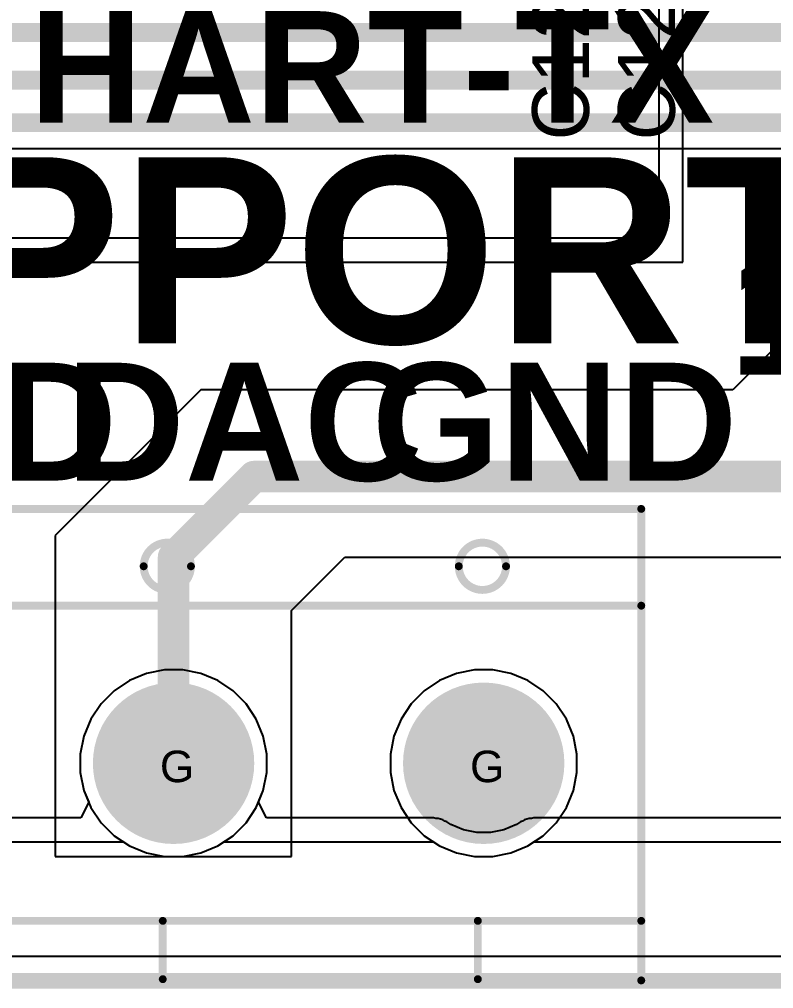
# Model space of a CAD drawing. Header units: inches. Extents: x -11 to 5379, y 0 to 5429.
# Drawn here: x 310.57 to 322.73, y -0.13 to 15.5 of the extents above; entities that cross this region are included whole.
import ezdxf

# ---------------------------------------------------------------- set-up
doc = ezdxf.new("R2010")
doc.units = ezdxf.units.IN
for name, color, linetype in [('Board Outline', 216, 'Continuous'), ('Bottom Layer', 5, 'Continuous'), ('Bottom Solder', 6, 'Continuous'), ('Drill Drawing', 1, 'Continuous'), ('GND', 16, 'Continuous'), ('Multi-Layer', 9, 'Continuous'), ('Pad Holes', 156, 'Continuous'), ('PWR', 76, 'Continuous'), ('Top Layer', 1, 'Continuous'), ('Top Overlay', 2, 'Continuous'), ('Top Solder', 216, 'Continuous')]:
    doc.layers.add(name, color=color, linetype=linetype)
doc.styles.add('Arial', font='', dxfattribs={"height": 0.2})
doc.styles.add('Arial_Bold', font='', dxfattribs={"height": 0.2})
doc.styles.get('Arial').set_extended_font_data('Arial')
doc.styles.get('Arial_Bold').set_extended_font_data('Arial', bold=True)

# ---------------------------------------------------------------- blocks, each defined once
blk = doc.blocks.new('JL301_50012U01_118')
at = {"layer": 'Bottom Layer'}
h = blk.add_hatch(color=5, dxfattribs=at)
edge = h.paths.add_edge_path()
edge.add_arc((22.5800158, 0), 1.25000004, 0, 360)
h = blk.add_hatch(color=5, dxfattribs=at)
edge = h.paths.add_edge_path()
edge.add_arc((27.5800058, 0), 1.25000004, 0, 360)
at = {"layer": 'Bottom Solder'}
h = blk.add_hatch(color=6, dxfattribs=at)
edge = h.paths.add_edge_path()
edge.add_arc((22.5800158, 0), 1.30080004, 0, 360)
h = blk.add_hatch(color=6, dxfattribs=at)
edge = h.paths.add_edge_path()
edge.add_arc((27.5800058, 0), 1.30080004, 0, 360)
at = {"layer": 'GND'}
h = blk.add_hatch(color=16, dxfattribs=at)
edge = h.paths.add_edge_path()
edge.add_arc((22.5800158, 0), 1.25000004, 0, 360)
h = blk.add_hatch(color=16, dxfattribs=at)
edge = h.paths.add_edge_path()
edge.add_arc((27.5800058, 0), 1.25000004, 0, 360)
at = {"layer": 'Multi-Layer'}
h = blk.add_hatch(color=9, dxfattribs=at)
edge = h.paths.add_edge_path()
edge.add_arc((22.5800158, 0), 1.25000004, 0, 360)
h = blk.add_hatch(color=9, dxfattribs=at)
edge = h.paths.add_edge_path()
edge.add_arc((27.5800058, 0), 1.25000004, 0, 360)
at = {"layer": 'Pad Holes'}
h = blk.add_hatch(color=7, dxfattribs=at)
edge = h.paths.add_edge_path()
edge.add_arc((22.5799396, 0), 0.6499986999999999, 0, 360)
h = blk.add_hatch(color=7, dxfattribs=at)
edge = h.paths.add_edge_path()
edge.add_arc((27.5799042, 0), 0.6499986999999999, 0, 360)
at = {"layer": 'PWR'}
h = blk.add_hatch(color=76, dxfattribs=at)
edge = h.paths.add_edge_path()
edge.add_arc((22.5800158, 0), 1.25000004, 0, 360)
h = blk.add_hatch(color=76, dxfattribs=at)
edge = h.paths.add_edge_path()
edge.add_arc((27.5800058, 0), 1.25000004, 0, 360)
at = {"layer": 'Top Layer'}
h = blk.add_hatch(color=1, dxfattribs=at)
edge = h.paths.add_edge_path()
edge.add_arc((22.5800158, 0), 1.25000004, 0, 360)
h = blk.add_hatch(color=1, dxfattribs=at)
edge = h.paths.add_edge_path()
edge.add_arc((27.5800058, 0), 1.25000004, 0, 360)
at = {"layer": 'Top Solder'}
h = blk.add_hatch(color=216, dxfattribs=at)
edge = h.paths.add_edge_path()
edge.add_arc((22.5800158, 0), 1.30080004, 0, 360)
h = blk.add_hatch(color=216, dxfattribs=at)
edge = h.paths.add_edge_path()
edge.add_arc((27.5800058, 0), 1.30080004, 0, 360)
at = {"layer": 'Top Overlay'}
for points in [[(-30.1199042, 4.0999664, 0.127, 0.127, 0), (30.1201074, 4.0999664, 0.127, 0.127, 0)], [(30.1201074, -3.499993, 0.127, 0.127, 0), (30.1201074, 4.0999664, 0.127, 0.127, 0)], [(-30.1199042, 2.54, 0.127, 0.127, 0), (30.1201074, 2.54, 0.127, 0.127, 0)], [(-30.1199042, -2.54, 0.127, 0.127, 0), (30.1201074, -2.54, 0.127, 0.127, 0)], [(22.40567528, -3.4798, 0.127, 0.127, 0), (22.40567528, -2.54, 0.127, 0.127, 0)], [(27.48567528, -3.4798, 0.127, 0.127, 0), (27.48567528, -2.54, 0.127, 0.127, 0)], [(-30.1199042, -3.499993, 0.127, 0.127, 0), (30.1201074, -3.499993, 0.127, 0.127, 0)]]:
    blk.add_lwpolyline(points, format="xyseb", dxfattribs=at)
for points in [[(30.0883574, 4.0999664, 0.0635, 0.0635, 1), (30.1518574, 4.0999664, 0.0635, 0.0635, 1)], [(30.0883574, 4.0999664, 0.0635, 0.0635, 1), (30.1518574, 4.0999664, 0.0635, 0.0635, 1)], [(22.8601778, 3.175, 0.127, 0.127, 1), (22.0981778, 3.175, 0.127, 0.127, 1)], [(27.9401778, 3.175, 0.127, 0.127, 1), (27.1781778, 3.175, 0.127, 0.127, 1)], [(22.0664278, 3.175, 0.0635, 0.0635, 1), (22.1299278, 3.175, 0.0635, 0.0635, 1)], [(22.8284278, 3.175, 0.0635, 0.0635, 1), (22.8919278, 3.175, 0.0635, 0.0635, 1)], [(27.1464278, 3.175, 0.0635, 0.0635, 1), (27.2099278, 3.175, 0.0635, 0.0635, 1)], [(27.9084278, 3.175, 0.0635, 0.0635, 1), (27.9719278, 3.175, 0.0635, 0.0635, 1)], [(30.0883574, 2.54, 0.0635, 0.0635, 1), (30.1518574, 2.54, 0.0635, 0.0635, 1)], [(22.37392528, -2.54, 0.0635, 0.0635, 1), (22.43742528, -2.54, 0.0635, 0.0635, 1)], [(27.45392528, -2.54, 0.0635, 0.0635, 1), (27.51742528, -2.54, 0.0635, 0.0635, 1)], [(30.0883574, -2.54, 0.0635, 0.0635, 1), (30.1518574, -2.54, 0.0635, 0.0635, 1)], [(22.37392528, -3.4798, 0.0635, 0.0635, 1), (22.43742528, -3.4798, 0.0635, 0.0635, 1)], [(27.45392528, -3.4798, 0.0635, 0.0635, 1), (27.51742528, -3.4798, 0.0635, 0.0635, 1)], [(30.0883574, -3.499993, 0.0635, 0.0635, 1), (30.1518574, -3.499993, 0.0635, 0.0635, 1)], [(30.0883574, -3.499993, 0.0635, 0.0635, 1), (30.1518574, -3.499993, 0.0635, 0.0635, 1)]]:
    blk.add_lwpolyline(points, format="xyseb", close=True, dxfattribs=at)

msp = doc.modelspace()

# ---------------------------------------------------------------- linework, layer by layer
at = {"layer": 'Board Outline'}
msp.add_lwpolyline([(1.27e-05, 1.27e-05, 0.254, 0.254, 0), (344.00001304, 1.27e-05, 0.254, 0.254, 0)], format="xyseb", dxfattribs=at)
at = {"layer": 'Bottom Layer'}
for p, q in [((230.75502744, 13.41594218), (330.24572762, 13.41594218)), ((312.90810418, 5.00921274), (312.61753326, 4.95141504)), ((313.2043647, 5.00921274), (312.90810418, 5.00921274)), ((313.49493562, 4.95141504), (313.2043647, 5.00921274)), ((312.61753326, 4.95141504), (312.34382286, 4.8380396)), ((313.76864602, 4.8380396), (313.49493562, 4.95141504)), ((312.34382286, 4.8380396), (312.09749112, 4.67344506)), ((314.01497776, 4.67344506), (313.76864602, 4.8380396)), ((312.09749112, 4.67344506), (311.88800208, 4.463956019999999)), ((314.2244668, 4.463956019999999), (314.01497776, 4.67344506)), ((311.88800208, 4.463956019999999), (311.72340754, 4.21762428)), ((314.38906134, 4.21762428), (314.2244668, 4.463956019999999)), ((311.72340754, 4.21762428), (311.6100321, 3.94391388)), ((314.50243678, 3.94391388), (314.38906134, 4.21762428)), ((311.6100321, 3.94391388), (311.5522344, 3.65334296)), ((314.56023448, 3.65334296), (314.50243678, 3.94391388)), ((311.5522344, 3.65334296), (311.5522344, 3.35708244)), ((314.56023448, 3.35708244), (314.56023448, 3.65334296)), ((311.5522344, 3.35708244), (311.6100321, 3.06651152)), ((314.50243678, 3.06651152), (314.56023448, 3.35708244)), ((311.6100321, 3.06651152), (311.72340754, 2.79280112)), ((314.38906134, 2.79280112), (314.50243678, 3.06651152)), ((311.72340754, 2.79280112), (311.88800208, 2.54646938)), ((314.2244668, 2.54646938), (314.38906134, 2.79280112)), ((311.88800208, 2.54646938), (312.09749112, 2.33698034)), ((314.01497776, 2.33698034), (314.2244668, 2.54646938)), ((312.09749112, 2.33698034), (312.34382286, 2.1723858)), ((313.76864602, 2.1723858), (314.01497776, 2.33698034)), ((312.34382286, 2.1723858), (312.61753326, 2.05901036)), ((312.61753326, 2.05901036), (312.90810418, 2.00121266)), ((313.2043647, 2.00121266), (313.49493562, 2.05901036)), ((313.49493562, 2.05901036), (313.76864602, 2.1723858)), ((312.90810418, 2.00121266), (313.2043647, 2.00121266)), ((334.32919672, 0.38846506), (220.28220866, 0.38846506))]:
    msp.add_line(p, q, dxfattribs=at)
for points in [[(231.81007232, 15.2825577, 0.3048, 0.3048, 0), (329.26974024, 15.2825577, 0.3048, 0.3048, 0)], [(231.32512282, 14.51561994, 0.3048, 0.3048, 0), (329.73050894, 14.51561994, 0.3048, 0.3048, 0)], [(230.75502744, 13.83030508, 0.3048, 0.3048, 0), (330.24572762, 13.83030508, 0.3048, 0.3048, 0)]]:
    msp.add_lwpolyline(points, format="xyseb", dxfattribs=at)
at = {"layer": 'GND'}
for p, q in [((312.90810418, 5.00921274), (312.61753326, 4.95141504)), ((313.2043647, 5.00921274), (312.90810418, 5.00921274)), ((313.49493562, 4.95141504), (313.2043647, 5.00921274)), ((312.61753326, 4.95141504), (312.34382286, 4.8380396)), ((313.76864602, 4.8380396), (313.49493562, 4.95141504)), ((312.34382286, 4.8380396), (312.09749112, 4.67344506)), ((314.01497776, 4.67344506), (313.76864602, 4.8380396)), ((312.09749112, 4.67344506), (311.88800208, 4.463956019999999)), ((314.2244668, 4.463956019999999), (314.01497776, 4.67344506)), ((311.88800208, 4.463956019999999), (311.72340754, 4.21762428)), ((314.38906134, 4.21762428), (314.2244668, 4.463956019999999)), ((311.72340754, 4.21762428), (311.6100321, 3.94391388)), ((314.50243678, 3.94391388), (314.38906134, 4.21762428)), ((311.6100321, 3.94391388), (311.5522344, 3.65334296)), ((314.56023448, 3.65334296), (314.50243678, 3.94391388)), ((311.5522344, 3.65334296), (311.5522344, 3.35708244)), ((314.56023448, 3.35708244), (314.56023448, 3.65334296)), ((311.5522344, 3.35708244), (311.6100321, 3.06651152)), ((314.50243678, 3.06651152), (314.56023448, 3.35708244)), ((311.6100321, 3.06651152), (311.6877560999999, 2.8788741)), ((314.42471278, 2.8788741), (314.50243678, 3.06651152)), ((311.6877560999999, 2.8788741), (311.55946832, 2.62487156)), ((314.55300056, 2.62487156), (314.42471278, 2.8788741)), ((311.55946832, 2.62487156), (308.8644699, 2.62487156)), ((317.24799898, 2.62487156), (314.55300056, 2.62487156)), ((317.28552748, 2.6174065), (317.24799898, 2.62487156)), ((317.32378496, 2.6174065), (317.28552748, 2.6174065)), ((317.3591316, 2.60276594), (317.32378496, 2.6174065)), ((317.39665756, 2.59530088), (317.3591316, 2.60276594)), ((317.42847106, 2.57404362), (317.39665756, 2.59530088)), ((317.4638177, 2.55940306), (317.42847106, 2.57404362)), ((317.52781554, 2.51664216), (317.4638177, 2.55940306)), ((317.73084028, 2.4325453), (317.52781554, 2.51664216)), ((318.5846308, 2.51663962), (318.38161114, 2.4325453)), ((318.64863118, 2.55940306), (318.5846308, 2.51663962)), ((318.68397782, 2.57404362), (318.64863118, 2.55940306)), ((318.71579132, 2.59530088), (318.68397782, 2.57404362)), ((318.75331728, 2.60276594), (318.71579132, 2.59530088)), ((318.78866392, 2.6174065), (318.75331728, 2.60276594)), ((318.8269214, 2.6174065), (318.78866392, 2.6174065)), ((318.8644499, 2.62487156), (318.8269214, 2.6174065)), ((333.34213494, 2.62487156), (318.8644499, 2.62487156)), ((317.9463516599999, 2.38967772), (317.73084028, 2.4325453)), ((318.16609722, 2.38967772), (317.9463516599999, 2.38967772)), ((318.38161114, 2.4325453), (318.16609722, 2.38967772)), ((308.8644699, 2.2364065), (312.24800898, 2.2364065)), ((312.24800898, 2.2364065), (312.34382286, 2.1723858)), ((313.76864602, 2.1723858), (313.8644599, 2.2364065)), ((313.8644599, 2.2364065), (317.24799898, 2.2364065)), ((317.24799898, 2.2364065), (317.34381286, 2.1723858)), ((318.76863602, 2.1723858), (318.8644499, 2.2364065)), ((318.8644499, 2.2364065), (333.7306, 2.2364065)), ((312.34382286, 2.1723858), (312.61753326, 2.05901036)), ((312.61753326, 2.05901036), (312.90810418, 2.00121266)), ((313.2043647, 2.00121266), (313.49493562, 2.05901036)), ((313.49493562, 2.05901036), (313.76864602, 2.1723858)), ((317.34381286, 2.1723858), (317.61752326, 2.05901036)), ((317.61752326, 2.05901036), (317.90809418, 2.00121266)), ((318.2043547, 2.00121266), (318.49492562, 2.05901036)), ((318.49492562, 2.05901036), (318.76863602, 2.1723858)), ((312.90810418, 2.00121266), (313.2043647, 2.00121266)), ((317.90809418, 2.00121266), (318.2043547, 2.00121266)), ((343.61156068, 0.38846506), (0.38846506, 0.38846506))]:
    msp.add_line(p, q, dxfattribs=at)
at = {"layer": 'PWR'}
for p, q in [((320.88016088, 18.83393744), (320.88016088, 11.97086506)), ((321.26862594, 11.5824), (321.26862594, 18.83393744)), ((320.88016088, 11.97086506), (253.34706506, 11.97086506)), ((252.9586, 11.5824), (321.26862594, 11.5824)), ((312.90810418, 5.00921274), (312.61753326, 4.95141504)), ((313.2043647, 5.00921274), (312.90810418, 5.00921274)), ((313.49493562, 4.95141504), (313.2043647, 5.00921274)), ((317.90809418, 5.00921274), (317.61752326, 4.95141504)), ((318.2043547, 5.00921274), (317.90809418, 5.00921274)), ((318.49492562, 4.95141504), (318.2043547, 5.00921274)), ((312.61753326, 4.95141504), (312.34382286, 4.8380396)), ((313.76864602, 4.8380396), (313.49493562, 4.95141504)), ((317.61752326, 4.95141504), (317.34381286, 4.8380396)), ((318.76863602, 4.8380396), (318.49492562, 4.95141504)), ((312.34382286, 4.8380396), (312.09749112, 4.67344506)), ((314.01497776, 4.67344506), (313.76864602, 4.8380396)), ((317.34381286, 4.8380396), (317.09748112, 4.67344506)), ((319.01496776, 4.67344506), (318.76863602, 4.8380396)), ((312.09749112, 4.67344506), (311.88800208, 4.463956019999999)), ((314.2244668, 4.463956019999999), (314.01497776, 4.67344506)), ((317.09748112, 4.67344506), (316.8879920799999, 4.463956019999999)), ((319.2244568, 4.463956019999999), (319.01496776, 4.67344506)), ((311.88800208, 4.463956019999999), (311.72340754, 4.21762428)), ((314.38906134, 4.21762428), (314.2244668, 4.463956019999999)), ((316.8879920799999, 4.463956019999999), (316.72339754, 4.21762428)), ((319.38905134, 4.21762428), (319.2244568, 4.463956019999999)), ((311.72340754, 4.21762428), (311.6100321, 3.94391388)), ((314.50243678, 3.94391388), (314.38906134, 4.21762428)), ((316.72339754, 4.21762428), (316.6100221, 3.94391388)), ((319.50242678, 3.94391388), (319.38905134, 4.21762428)), ((311.6100321, 3.94391388), (311.5522344, 3.65334296)), ((314.56023448, 3.65334296), (314.50243678, 3.94391388)), ((316.6100221, 3.94391388), (316.5522244, 3.65334296)), ((319.56022448, 3.65334296), (319.50242678, 3.94391388)), ((311.5522344, 3.65334296), (311.5522344, 3.35708244)), ((314.56023448, 3.35708244), (314.56023448, 3.65334296)), ((316.5522244, 3.65334296), (316.5522244, 3.35708244)), ((319.56022448, 3.35708244), (319.56022448, 3.65334296)), ((311.5522344, 3.35708244), (311.6100321, 3.06651152)), ((314.50243678, 3.06651152), (314.56023448, 3.35708244)), ((316.5522244, 3.35708244), (316.6100221, 3.06651152)), ((319.50242678, 3.06651152), (319.56022448, 3.35708244)), ((311.6100321, 3.06651152), (311.72340754, 2.79280112)), ((314.38906134, 2.79280112), (314.50243678, 3.06651152)), ((316.6100221, 3.06651152), (316.72339754, 2.79280112)), ((319.38905134, 2.79280112), (319.50242678, 3.06651152)), ((311.72340754, 2.79280112), (311.88800208, 2.54646938)), ((314.2244668, 2.54646938), (314.38906134, 2.79280112)), ((316.72339754, 2.79280112), (316.8879920799999, 2.54646938)), ((319.2244568, 2.54646938), (319.38905134, 2.79280112)), ((311.88800208, 2.54646938), (312.09749112, 2.33698034)), ((314.01497776, 2.33698034), (314.2244668, 2.54646938)), ((316.8879920799999, 2.54646938), (317.09748112, 2.33698034)), ((319.01496776, 2.33698034), (319.2244568, 2.54646938)), ((312.09749112, 2.33698034), (312.34382286, 2.1723858)), ((313.76864602, 2.1723858), (314.01497776, 2.33698034)), ((317.09748112, 2.33698034), (317.34381286, 2.1723858)), ((318.76863602, 2.1723858), (319.01496776, 2.33698034)), ((312.34382286, 2.1723858), (312.61753326, 2.05901036)), ((312.61753326, 2.05901036), (312.90810418, 2.00121266)), ((313.2043647, 2.00121266), (313.49493562, 2.05901036)), ((313.49493562, 2.05901036), (313.76864602, 2.1723858)), ((317.34381286, 2.1723858), (317.61752326, 2.05901036)), ((317.61752326, 2.05901036), (317.90809418, 2.00121266)), ((318.2043547, 2.00121266), (318.49492562, 2.05901036)), ((318.49492562, 2.05901036), (318.76863602, 2.1723858)), ((312.90810418, 2.00121266), (313.2043647, 2.00121266)), ((317.90809418, 2.00121266), (318.2043547, 2.00121266)), ((343.61156068, 0.38846506), (243.4336, 0.38846506))]:
    msp.add_line(p, q, dxfattribs=at)
at = {"layer": 'Top Layer'}
for p, q in [((323.64574082, 11.09874082), (322.072, 9.524999999999999)), ((323.64574082, 11.09874082), (322.072, 9.524999999999999)), ((313.49588558, 9.524999999999999), (311.15, 7.17911442)), ((313.49588558, 9.524999999999999), (311.15, 7.17911442)), ((322.072, 9.524999999999999), (313.49588558, 9.524999999999999)), ((322.072, 9.524999999999999), (313.49588558, 9.524999999999999)), ((311.15, 7.17911442), (311.15, 2.00121266)), ((311.15, 7.17911442), (311.15, 2.00121266)), ((314.96, 5.968999999999999), (315.81913214, 6.82813214)), ((314.96, 5.968999999999999), (315.81913214, 6.82813214)), ((315.81913214, 6.82813214), (323.64574082, 6.82813214)), ((315.81913214, 6.82813214), (323.64574082, 6.82813214)), ((314.96, 2.00121266), (314.96, 5.968999999999999)), ((314.96, 2.00121266), (314.96, 5.968999999999999)), ((311.15, 2.00121266), (314.96, 2.00121266)), ((311.15, 2.00121266), (314.96, 2.00121266)), ((334.32923736, 0.38846506), (220.28220866, 0.38846506))]:
    msp.add_line(p, q, dxfattribs=at)
for points in [[(313.05623444, 6.82813214, 0.508, 0.508, 0), (314.35470784, 8.12660554, 0.508, 0.508, 0)], [(314.35470784, 8.12660554, 0.508, 0.508, 0), (322.99401492, 8.12660554, 0.508, 0.508, 0)], [(313.05623444, 3.5052889, 0.508, 0.508, 0), (313.05623444, 6.82813214, 0.508, 0.508, 0)], [(313.0561582399999, 3.5052127, 0.508, 0.508, 0), (313.05623444, 3.5052889, 0.508, 0.508, 0)]]:
    msp.add_lwpolyline(points, format="xyseb", dxfattribs=at)
for points in [[(314.22770784, 8.12660554, 0.254, 0.254, 1), (314.48170784, 8.12660554, 0.254, 0.254, 1)], [(314.22770784, 8.12660554, 0.254, 0.254, 1), (314.48170784, 8.12660554, 0.254, 0.254, 1)], [(312.92923444, 6.82813214, 0.254, 0.254, 1), (313.18323444, 6.82813214, 0.254, 0.254, 1)], [(312.92923444, 6.82813214, 0.254, 0.254, 1), (313.18323444, 6.82813214, 0.254, 0.254, 1)], [(312.92915824, 3.5052127, 0.254, 0.254, 1), (313.18315824, 3.5052127, 0.254, 0.254, 1)], [(312.92923444, 3.5052889, 0.254, 0.254, 1), (313.18323444, 3.5052889, 0.254, 0.254, 1)], [(312.92923444, 3.5052889, 0.254, 0.254, 1), (313.18323444, 3.5052889, 0.254, 0.254, 1)]]:
    msp.add_lwpolyline(points, format="xyseb", close=True, dxfattribs=at)

# ---------------------------------------------------------------- block references
msp.add_blockref('JL301_50012U01_118', (290.47621864, 3.5052127))

# ---------------------------------------------------------------- texts
at = {"layer": 'Drill Drawing', "style": 'Arial'}
for p in [(312.8360799399999, 3.20049652), (317.83604454, 3.20049652)]:
    msp.add_text('G', height=0.508, dxfattribs=at).set_placement(p)
at = {"layer": 'Top Overlay'}
for s, height, rotation, style, p in [('C120', 0.9143999999999999, 90, 'Arial', (319.7520960799999, 13.54364068)), ('C122', 0.9143999999999999, 90, 'Arial', (321.13779562, 13.54363814)), ('1', 2.00000108, 360, 'Arial_Bold', (322.02024496, 9.76962232))]:
    msp.add_text(s, height=height, rotation=rotation, dxfattribs=dict(at, style=style)).set_placement(p)
at = {"layer": 'Top Overlay', "style": 'Arial_Bold'}
for s, height, p in [('HART-TX', 1.79999894, (310.73713824, 13.82841786)), ('VFD DIGITAL INPUTS SUPPORT', 2.99999908, (259.59431444, 10.27315446)), ('GND', 1.89999874, (306.2510562799999, 8.061492639999999)), ('DAC', 1.89999874, (311.32223232, 8.060613799999999)), ('GND', 1.89999874, (316.25101088, 8.061492639999999))]:
    msp.add_text(s, height=height, dxfattribs=at).set_placement(p)

doc.saveas('drawing.dxf')
